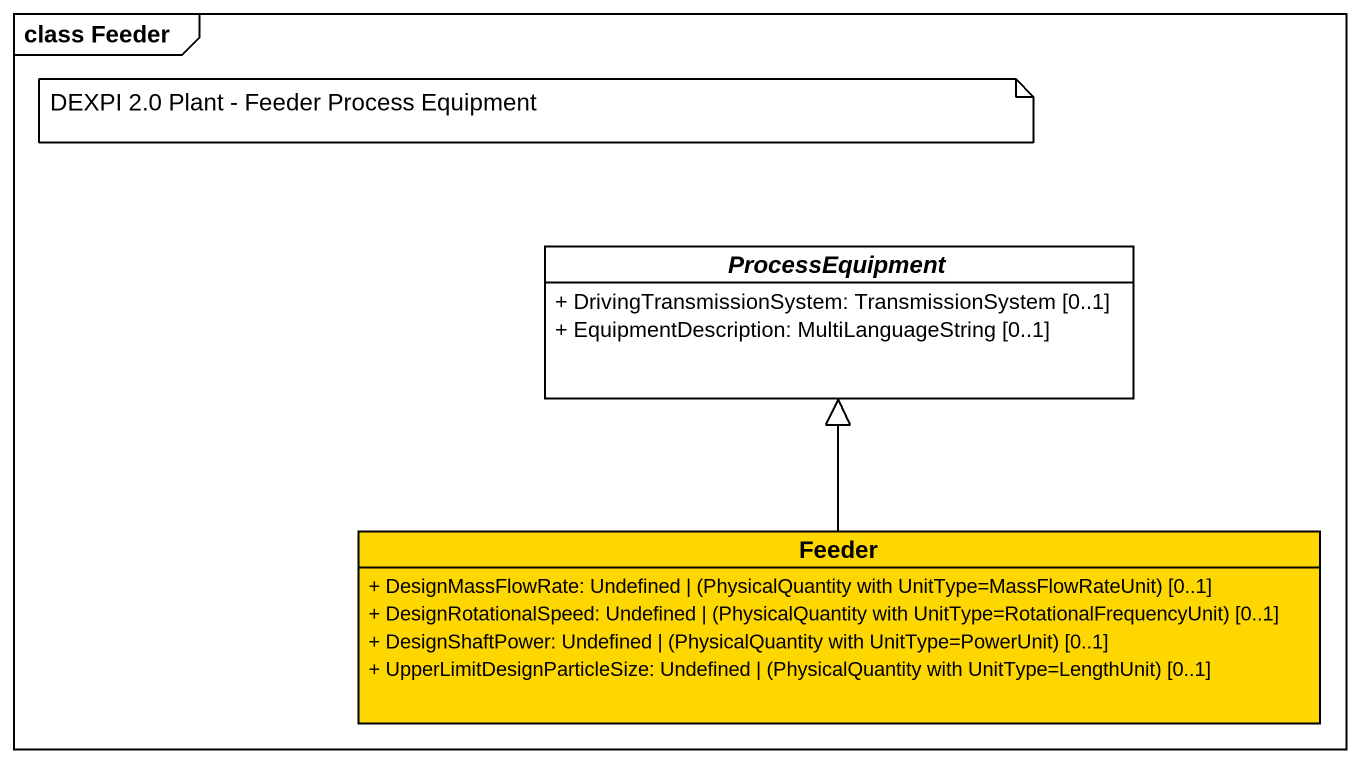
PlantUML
@startuml
mainframe class Feeder
hide circle
hide empty members
skinparam classAttributeIconSize 0
abstract class ProcessEquipment {
  + DrivingTransmissionSystem: TransmissionSystem [0..1]
  + EquipmentDescription: MultiLanguageString [0..1]
}
class Feeder #FFD700 {
  {field} + DesignMassFlowRate: Undefined | (PhysicalQuantity with UnitType=MassFlowRateUnit) [0..1]
  {field} + DesignRotationalSpeed: Undefined | (PhysicalQuantity with UnitType=RotationalFrequencyUnit) [0..1]
  {field} + DesignShaftPower: Undefined | (PhysicalQuantity with UnitType=PowerUnit) [0..1]
  {field} + UpperLimitDesignParticleSize: Undefined | (PhysicalQuantity with UnitType=LengthUnit) [0..1]
}
Feeder -up-|> ProcessEquipment
note as N1
  DEXPI 2.0 Plant - Feeder Process Equipment
end note
@enduml
